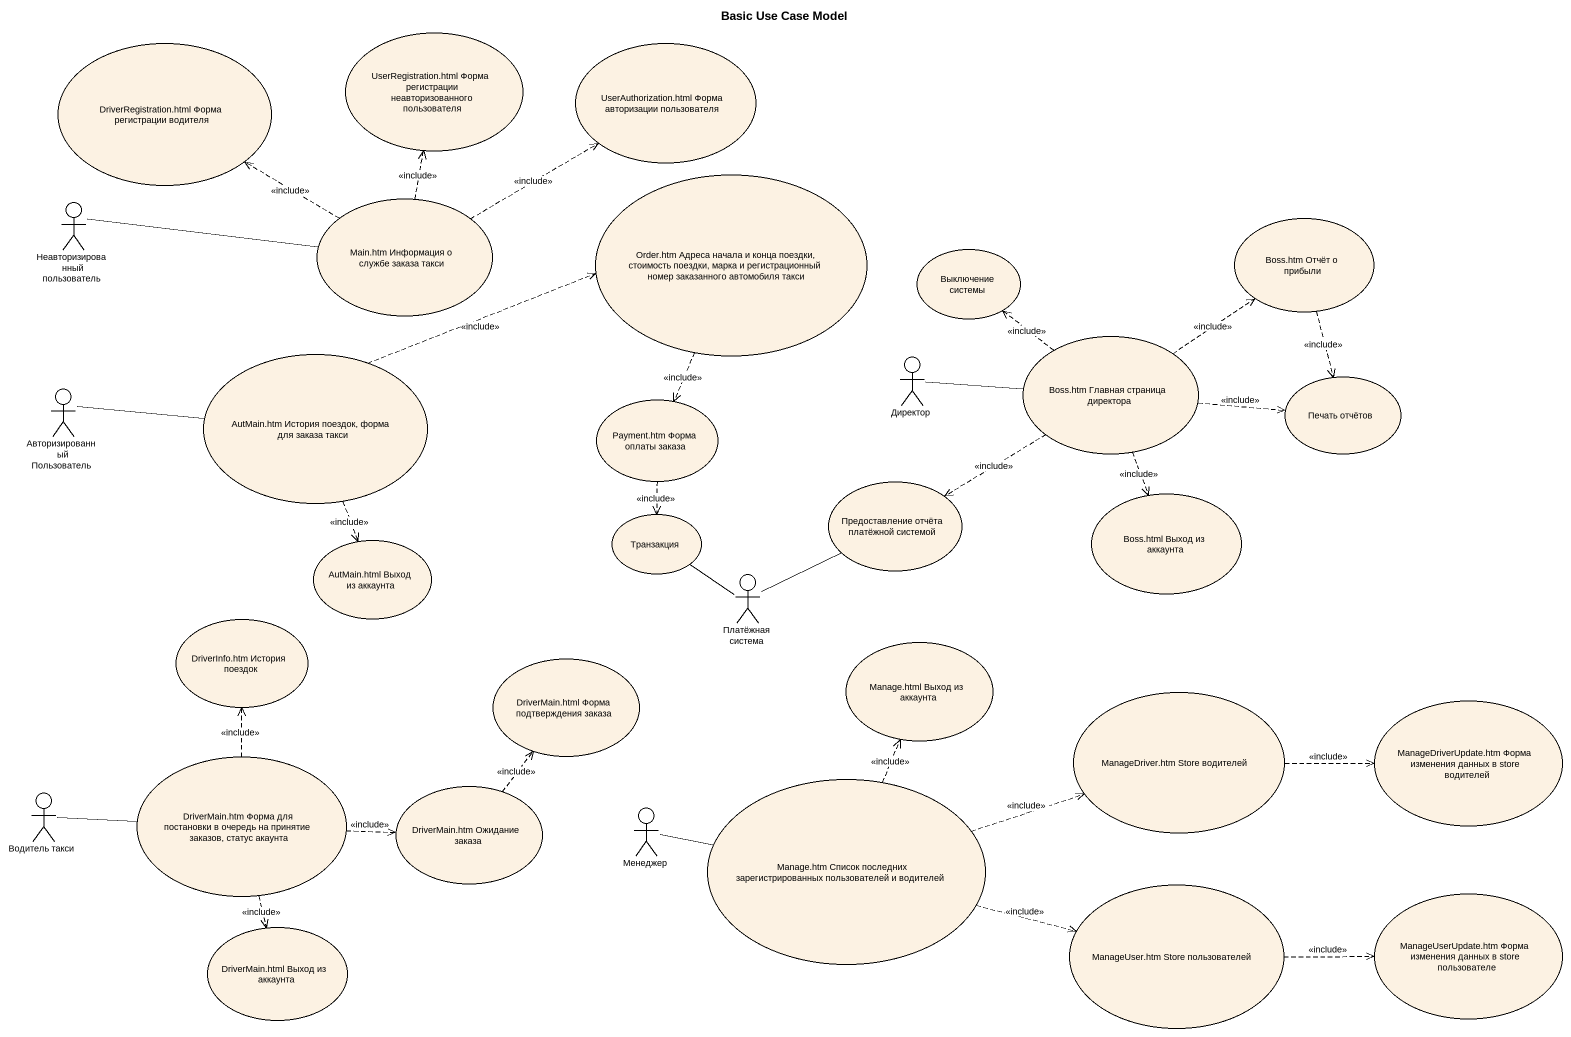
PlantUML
@startuml
title Basic Use Case Model
usecase "DriverRegistration.html Форма регистрации водителя" as DriverRegistration_html
usecase "UserRegistration.html Форма регистрации неавторизованного пользователя" as UserRegistration_html_Форма
usecase "UserAuthorization.html Форма авторизации пользователя" as UserAuthorization_html
actor "Неавторизированный пользователь" as Неавторизированный
usecase "Main.htm Информация о службе заказа такси" as Main_htm_Информация_о
usecase "Order.htm Адреса начала и конца поездки, стоимость поездки, марка и регистрационный номер заказанного автомобиля такси" as Order_htm_Адреса_начала_и
usecase "Boss.htm Отчёт о прибыли" as Boss_htm_Отчёт_о_прибыли
usecase "Выключение системы" as Выключение_системы
usecase "AutMain.htm История поездок, форма для заказа такси" as AutMain_htm_История_поездок
actor Директор
usecase "Boss.htm Главная страница директора" as Boss_htm_Главная_страница
actor "Авторизированный Пользователь" as Авторизированный
usecase "Payment.htm Форма оплаты заказа" as Payment_htm_Форма_оплаты
usecase "Печать отчётов" as Печать_отчётов
usecase Транзакция
usecase "Предоставление отчёта платёжной системой" as Предоставление_отчёта
usecase "Boss.html Выход из аккаунта" as Boss_html_Выход_из_аккаунта
usecase "AutMain.html Выход из аккаунта" as AutMain_html_Выход_из
actor "Платёжная система" as Платёжная_система
usecase "DriverInfo.htm История поездок" as DriverInfo_htm_История
usecase "DriverMain.html Форма подтверждения заказа" as DriverMain_html_Форма
usecase "Manage.html Выход из аккаунта" as Manage_html_Выход_из
usecase "ManageDriver.htm Store водителей" as ManageDriver_htm_Store
usecase "ManageDriverUpdate.htm Форма изменения данных в store водителей" as ManageDriverUpdate_htm
usecase "DriverMain.htm Форма для постановки в очередь на принятие заказов, статус акаунта" as DriverMain_htm_Форма_для
usecase "DriverMain.htm Ожидание заказа" as DriverMain_htm_Ожидание
usecase "Manage.htm Список последних зарегистрированных пользователей и водителей" as Manage_htm_Список_последних
actor "Водитель такси" as Водитель_такси
actor Менеджер
usecase "ManageUser.htm Store пользователей" as ManageUser_htm_Store
usecase "ManageUserUpdate.htm Форма изменения данных в store пользователе" as ManageUserUpdate_htm_Форма
usecase "DriverMain.html Выход из аккаунта" as DriverMain_html_Выход_из
Неавторизированный -right- Main_htm_Информация_о
Main_htm_Информация_о .left.> DriverRegistration_html : <<include>>
Main_htm_Информация_о .up.> UserRegistration_html_Форма : <<include>>
Main_htm_Информация_о .right.> UserAuthorization_html : <<include>>
Order_htm_Адреса_начала_и ..> Payment_htm_Форма_оплаты : <<include>>
Boss_htm_Отчёт_о_прибыли ..> Печать_отчётов : <<include>>
AutMain_htm_История_поездок .right.> Order_htm_Адреса_начала_и : <<include>>
AutMain_htm_История_поездок ..> AutMain_html_Выход_из : <<include>>
Директор -right- Boss_htm_Главная_страница
Boss_htm_Главная_страница .up.> Boss_htm_Отчёт_о_прибыли : <<include>>
Boss_htm_Главная_страница .up.> Выключение_системы : <<include>>
Boss_htm_Главная_страница .right.> Печать_отчётов : <<include>>
Boss_htm_Главная_страница ..> Предоставление_отчёта : <<include>>
Boss_htm_Главная_страница ..> Boss_html_Выход_из_аккаунта : <<include>>
Авторизированный -right- AutMain_htm_История_поездок
Payment_htm_Форма_оплаты ..> Транзакция : <<include>>
Платёжная_система -up- Транзакция
Платёжная_система -right- Предоставление_отчёта
ManageDriver_htm_Store .right.> ManageDriverUpdate_htm : <<include>>
DriverMain_htm_Форма_для .up.> DriverInfo_htm_История : <<include>>
DriverMain_htm_Форма_для .right.> DriverMain_htm_Ожидание : <<include>>
DriverMain_htm_Форма_для ..> DriverMain_html_Выход_из : <<include>>
DriverMain_htm_Ожидание .up.> DriverMain_html_Форма : <<include>>
Manage_htm_Список_последних .up.> Manage_html_Выход_из : <<include>>
Manage_htm_Список_последних .right.> ManageDriver_htm_Store : <<include>>
Manage_htm_Список_последних .right.> ManageUser_htm_Store : <<include>>
Водитель_такси -right- DriverMain_htm_Форма_для
Менеджер -right- Manage_htm_Список_последних
ManageUser_htm_Store .right.> ManageUserUpdate_htm_Форма : <<include>>
@enduml
